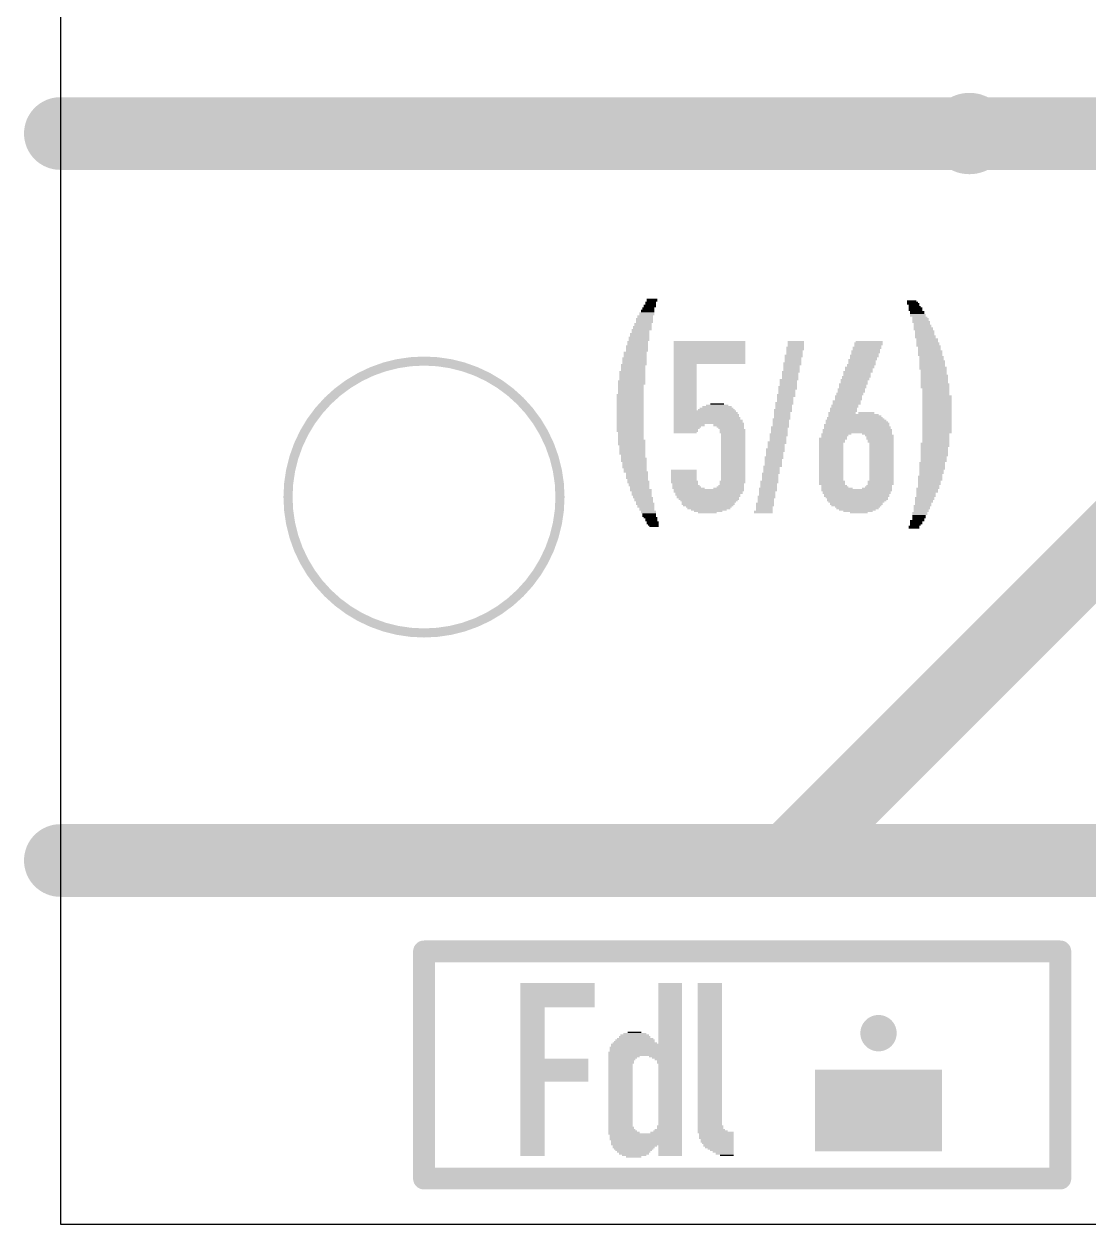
# Model space of a CAD drawing. Extents: x -1 to 100, y 0 to 61.
# Drawn here: x -0.51 to 14.37, y 0 to 16.77 of the extents above; entities that cross this region are included whole.
import ezdxf

# ---------------------------------------------------------------- set-up
doc = ezdxf.new("R2010")
doc.units = 0
for name, color, linetype in [('115', 151, 'CONTINUOUS'), ('117', 190, 'CONTINUOUS'), ('170', 151, 'CONTINUOUS'), ('20', 31, 'CONTINUOUS')]:
    doc.layers.add(name, color=color, linetype=linetype)

# ---------------------------------------------------------------- blocks, each defined once
blk = doc.blocks.new('RECT')
blk.add_solid([(-0.5, -0.5), (0.5, -0.5), (-0.5, 0.5), (0.5, 0.5)])

msp = doc.modelspace()

# ---------------------------------------------------------------- linework, layer by layer
at = {"layer": '115'}
for points, const_width in [([(20.32, 15.24), (0, 15.24)], 1.016), ([(20.32, 15.24), (10.16, 5.08)], 1.016), ([(0, 5.08), (10.16, 5.08)], 1.016), ([(10.16, 5.08), (21.59, 5.08)], 1.016), ([(5.08, 3.81), (5.08, 0.635)], 0.305), ([(13.97, 3.81), (5.08, 3.81)], 0.305), ([(13.97, 0.635), (13.97, 3.81)], 0.305), ([(5.08, 0.635), (13.97, 0.635)], 0.305)]:
    msp.add_lwpolyline(points, dxfattribs=dict(at, const_width=const_width))
for points, const_width in [([(0, 15.494, 1), (0, 14.986)], 0.508), ([(0, 5.334, 1), (0, 4.826)], 0.508), ([(10.16, 5.334, 1), (10.16, 4.826)], 0.508), ([(10.16, 4.826, 1), (10.16, 5.334)], 0.508), ([(9.98, 5.26, 1), (10.34, 4.9)], 0.508), ([(5.156, 3.81, 1), (5.004, 3.81)], 0.152), ([(5.08, 3.886, 1), (5.08, 3.734)], 0.152), ([(14.046, 3.81, 1), (13.894, 3.81)], 0.152), ([(13.97, 3.734, 1), (13.97, 3.886)], 0.152), ([(11.43, 2.54, 1), (11.43, 2.794, 1), (11.43, 2.54)], 0.254), ([(5.08, 0.711, 1), (5.08, 0.559)], 0.152), ([(5.004, 0.635, 1), (5.156, 0.635)], 0.152), ([(13.894, 0.635, 1), (14.046, 0.635)], 0.152), ([(13.97, 0.559, 1), (13.97, 0.711)], 0.152)]:
    msp.add_lwpolyline(points, format="xyb", dxfattribs=dict(at, const_width=const_width))
at = {"layer": '117', "const_width": 0.127}
for points in [[(12.7, 14.735, 1), (12.7, 15.745, 1), (12.7, 14.735)], [(5.08, 8.26, 1), (5.08, 12.06, 1), (5.08, 8.26)]]:
    msp.add_lwpolyline(points, format="xyb", dxfattribs=at)
at = {"layer": '20'}
for p, q in [((0, 60.96), (0, 0)), ((0, 0), (99.06, 0))]:
    msp.add_line(p, q, dxfattribs=at)

# ---------------------------------------------------------------- block references
at = {"layer": '115', "xscale": 1.778, "yscale": 1.143}
msp.add_blockref('RECT', (11.43, 1.587), dxfattribs=at)
at = {"layer": '170'}
for p, xscale, yscale in [((8.265, 12.92), 0.15, 0.02), ((8.205, 12.77), 0.19, 0.02), ((8.205, 12.75), 0.19, 0.02), ((8.215, 12.795), 0.17, 0.03), ((8.235, 12.84), 0.17, 0.02), ((8.235, 12.82), 0.17, 0.02), ((8.245, 12.88), 0.15, 0.02), ((8.245, 12.86), 0.15, 0.02), ((8.265, 12.9), 0.15, 0.02), ((11.895, 12.9), 0.13, 0.02), ((11.905, 12.88), 0.15, 0.02), ((11.915, 12.86), 0.17, 0.02), ((11.925, 12.84), 0.15, 0.02), ((11.935, 12.82), 0.17, 0.02), ((11.945, 12.795), 0.19, 0.03), ((11.945, 12.77), 0.19, 0.02), ((11.97, 12.75), 0.2, 0.02), ((8.14, 12.58), 0.24, 0.02), ((8.16, 12.65), 0.24, 0.02), ((8.16, 12.63), 0.24, 0.02), ((8.16, 12.605), 0.24, 0.03), ((8.17, 12.69), 0.22, 0.02), ((8.17, 12.67), 0.22, 0.02), ((8.195, 12.73), 0.21, 0.02), ((8.195, 12.71), 0.21, 0.02), ((11.97, 12.73), 0.2, 0.02), ((11.98, 12.71), 0.22, 0.02), ((11.98, 12.69), 0.22, 0.02), ((12.005, 12.67), 0.21, 0.02), ((12.015, 12.65), 0.23, 0.02), ((12.015, 12.63), 0.23, 0.02), ((12.025, 12.605), 0.25, 0.03), ((12.035, 12.58), 0.23, 0.02), ((8.095, 12.435), 0.27, 0.03), ((8.095, 12.41), 0.27, 0.02), ((8.12, 12.5), 0.28, 0.02), ((8.105, 12.48), 0.25, 0.02), ((8.105, 12.46), 0.25, 0.02), ((8.13, 12.54), 0.26, 0.02), ((8.13, 12.52), 0.26, 0.02), ((8.14, 12.56), 0.24, 0.02), ((12.045, 12.56), 0.25, 0.02), ((12.045, 12.54), 0.25, 0.02), ((12.055, 12.52), 0.27, 0.02), ((12.055, 12.5), 0.27, 0.02), ((12.075, 12.48), 0.27, 0.02), ((12.075, 12.46), 0.27, 0.02), ((12.075, 12.435), 0.27, 0.03), ((12.085, 12.41), 0.29, 0.02), ((8.055, 12.27), 0.31, 0.02), ((8.055, 12.245), 0.31, 0.03), ((8.065, 12.33), 0.29, 0.02), ((8.065, 12.31), 0.29, 0.02), ((8.065, 12.29), 0.29, 0.02), ((8.085, 12.39), 0.29, 0.02), ((8.085, 12.37), 0.29, 0.02), ((8.085, 12.35), 0.29, 0.02), ((10.265, 12.245), 0.25, 0.03), ((10.275, 12.33), 0.23, 0.02), ((10.275, 12.31), 0.23, 0.02), ((10.275, 12.29), 0.23, 0.02), ((10.275, 12.27), 0.23, 0.02), ((11.27, 12.245), 0.4, 0.03), ((11.29, 12.31), 0.4, 0.02), ((11.29, 12.29), 0.4, 0.02), ((11.28, 12.27), 0.38, 0.02), ((11.3, 12.33), 0.38, 0.02), ((12.085, 12.39), 0.29, 0.02), ((12.11, 12.37), 0.3, 0.02), ((12.11, 12.35), 0.3, 0.02), ((12.11, 12.33), 0.3, 0.02), ((12.12, 12.31), 0.32, 0.02), ((12.12, 12.29), 0.32, 0.02), ((12.13, 12.27), 0.34, 0.02), ((12.14, 12.245), 0.32, 0.03), ((8.02, 12.1), 0.34, 0.02), ((8.02, 12.08), 0.34, 0.02), ((8.03, 12.18), 0.32, 0.02), ((8.03, 12.16), 0.32, 0.02), ((8.03, 12.14), 0.32, 0.02), ((8.03, 12.12), 0.32, 0.02), ((8.055, 12.22), 0.31, 0.02), ((8.055, 12.2), 0.31, 0.02), ((10.245, 12.14), 0.25, 0.02), ((10.245, 12.12), 0.25, 0.02), ((10.235, 12.1), 0.23, 0.02), ((10.235, 12.08), 0.23, 0.02), ((10.265, 12.22), 0.25, 0.02), ((10.255, 12.2), 0.23, 0.02), ((10.255, 12.18), 0.23, 0.02), ((10.255, 12.16), 0.23, 0.02), ((11.21, 12.08), 0.4, 0.02), ((11.23, 12.14), 0.4, 0.02), ((11.23, 12.12), 0.4, 0.02), ((11.22, 12.1), 0.38, 0.02), ((11.25, 12.2), 0.4, 0.02), ((11.25, 12.18), 0.4, 0.02), ((11.24, 12.16), 0.38, 0.02), ((11.26, 12.22), 0.38, 0.02), ((12.14, 12.22), 0.32, 0.02), ((12.15, 12.2), 0.34, 0.02), ((12.15, 12.18), 0.34, 0.02), ((12.15, 12.16), 0.34, 0.02), ((12.15, 12.14), 0.34, 0.02), ((12.17, 12.12), 0.34, 0.02), ((12.17, 12.1), 0.34, 0.02), ((12.17, 12.08), 0.34, 0.02), ((7.99, 11.91), 0.36, 0.02), ((8.01, 12.01), 0.36, 0.02), ((8, 11.99), 0.34, 0.02), ((8, 11.97), 0.34, 0.02), ((8, 11.95), 0.34, 0.02), ((8, 11.93), 0.34, 0.02), ((8.02, 12.055), 0.34, 0.03), ((8.02, 12.03), 0.34, 0.02), ((8.73, 12.01), 0.32, 0.02), ((8.73, 11.99), 0.32, 0.02), ((8.73, 11.97), 0.32, 0.02), ((8.73, 11.95), 0.32, 0.02), ((8.73, 11.93), 0.32, 0.02), ((8.73, 11.91), 0.32, 0.02), ((10.205, 11.91), 0.25, 0.02), ((10.225, 12.03), 0.25, 0.02), ((10.225, 12.01), 0.25, 0.02), ((10.215, 11.99), 0.23, 0.02), ((10.215, 11.97), 0.23, 0.02), ((10.215, 11.95), 0.23, 0.02), ((10.215, 11.93), 0.23, 0.02), ((10.235, 12.055), 0.23, 0.03), ((11.145, 11.91), 0.41, 0.02), ((11.165, 11.97), 0.41, 0.02), ((11.155, 11.95), 0.39, 0.02), ((11.155, 11.93), 0.39, 0.02), ((11.19, 12.01), 0.4, 0.02), ((11.18, 11.99), 0.38, 0.02), ((11.2, 12.055), 0.38, 0.03), ((11.2, 12.03), 0.38, 0.02), ((12.18, 12.055), 0.36, 0.03), ((12.18, 12.03), 0.36, 0.02), ((12.18, 12.01), 0.36, 0.02), ((12.18, 11.99), 0.36, 0.02), ((12.19, 11.97), 0.38, 0.02), ((12.19, 11.95), 0.38, 0.02), ((12.2, 11.93), 0.36, 0.02), ((12.2, 11.91), 0.36, 0.02), ((7.98, 11.78), 0.38, 0.02), ((7.98, 11.76), 0.38, 0.02), ((7.98, 11.74), 0.38, 0.02), ((7.99, 11.885), 0.36, 0.03), ((7.99, 11.86), 0.36, 0.02), ((7.99, 11.84), 0.36, 0.02), ((7.99, 11.82), 0.36, 0.02), ((7.99, 11.8), 0.36, 0.02), ((8.73, 11.885), 0.32, 0.03), ((8.73, 11.86), 0.32, 0.02), ((8.73, 11.84), 0.32, 0.02), ((8.73, 11.82), 0.32, 0.02), ((8.73, 11.8), 0.32, 0.02), ((8.73, 11.78), 0.32, 0.02), ((8.73, 11.76), 0.32, 0.02), ((8.73, 11.74), 0.32, 0.02), ((10.18, 11.8), 0.26, 0.02), ((10.17, 11.78), 0.24, 0.02), ((10.17, 11.76), 0.24, 0.02), ((10.17, 11.74), 0.24, 0.02), ((10.195, 11.885), 0.23, 0.03), ((10.195, 11.86), 0.23, 0.02), ((10.195, 11.84), 0.23, 0.02), ((10.195, 11.82), 0.23, 0.02), ((11.08, 11.74), 0.4, 0.02), ((11.1, 11.8), 0.4, 0.02), ((11.09, 11.78), 0.38, 0.02), ((11.09, 11.76), 0.38, 0.02), ((11.12, 11.84), 0.4, 0.02), ((11.11, 11.82), 0.38, 0.02), ((11.13, 11.885), 0.38, 0.03), ((11.13, 11.86), 0.38, 0.02), ((12.2, 11.885), 0.36, 0.03), ((12.21, 11.86), 0.38, 0.02), ((12.21, 11.84), 0.38, 0.02), ((12.21, 11.82), 0.38, 0.02), ((12.21, 11.8), 0.38, 0.02), ((12.21, 11.78), 0.38, 0.02), ((12.21, 11.76), 0.38, 0.02), ((12.22, 11.74), 0.4, 0.02), ((7.96, 11.59), 0.38, 0.02), ((7.96, 11.57), 0.38, 0.02), ((7.97, 11.72), 0.36, 0.02), ((7.97, 11.695), 0.36, 0.03), ((7.97, 11.67), 0.36, 0.02), ((7.97, 11.65), 0.36, 0.02), ((7.97, 11.63), 0.36, 0.02), ((7.97, 11.61), 0.36, 0.02), ((8.73, 11.72), 0.32, 0.02), ((8.73, 11.695), 0.32, 0.03), ((8.73, 11.67), 0.32, 0.02), ((8.73, 11.65), 0.32, 0.02), ((8.73, 11.63), 0.32, 0.02), ((8.73, 11.61), 0.32, 0.02), ((8.73, 11.59), 0.32, 0.02), ((8.73, 11.57), 0.32, 0.02), ((10.14, 11.59), 0.26, 0.02), ((10.14, 11.57), 0.26, 0.02), ((10.16, 11.695), 0.26, 0.03), ((10.16, 11.67), 0.26, 0.02), ((10.15, 11.65), 0.24, 0.02), ((10.15, 11.63), 0.24, 0.02), ((10.15, 11.61), 0.24, 0.02), ((10.17, 11.72), 0.24, 0.02), ((11.01, 11.57), 0.38, 0.02), ((11.03, 11.61), 0.38, 0.02), ((11.03, 11.59), 0.38, 0.02), ((11.05, 11.67), 0.38, 0.02), ((11.05, 11.65), 0.38, 0.02), ((11.05, 11.63), 0.38, 0.02), ((11.07, 11.72), 0.38, 0.02), ((11.07, 11.695), 0.38, 0.03), ((12.22, 11.72), 0.4, 0.02), ((12.22, 11.695), 0.4, 0.03), ((12.23, 11.67), 0.38, 0.02), ((12.23, 11.65), 0.38, 0.02), ((12.23, 11.63), 0.38, 0.02), ((12.23, 11.61), 0.38, 0.02), ((12.23, 11.59), 0.38, 0.02), ((12.245, 11.57), 0.41, 0.02), ((7.96, 11.55), 0.38, 0.02), ((7.96, 11.525), 0.38, 0.03), ((7.96, 11.5), 0.38, 0.02), ((7.96, 11.48), 0.38, 0.02), ((7.96, 11.46), 0.38, 0.02), ((7.96, 11.44), 0.38, 0.02), ((7.96, 11.42), 0.38, 0.02), ((7.96, 11.4), 0.38, 0.02), ((8.73, 11.55), 0.32, 0.02), ((8.73, 11.525), 0.32, 0.03), ((8.73, 11.5), 0.32, 0.02), ((8.73, 11.48), 0.32, 0.02), ((8.73, 11.46), 0.32, 0.02), ((8.73, 11.44), 0.32, 0.02), ((8.73, 11.42), 0.32, 0.02), ((8.73, 11.4), 0.32, 0.02), ((9.165, 11.4), 0.47, 0.02), ((9.175, 11.42), 0.41, 0.02), ((9.175, 11.44), 0.31, 0.02), ((9.175, 11.46), 0.19, 0.02), ((10.115, 11.48), 0.25, 0.02), ((10.115, 11.46), 0.25, 0.02), ((10.105, 11.44), 0.23, 0.02), ((10.105, 11.42), 0.23, 0.02), ((10.105, 11.4), 0.23, 0.02), ((10.125, 11.55), 0.23, 0.02), ((10.125, 11.525), 0.23, 0.03), ((10.125, 11.5), 0.23, 0.02), ((10.94, 11.4), 0.38, 0.02), ((10.96, 11.44), 0.38, 0.02), ((10.96, 11.42), 0.38, 0.02), ((10.985, 11.5), 0.39, 0.02), ((10.985, 11.48), 0.39, 0.02), ((10.985, 11.46), 0.39, 0.02), ((11.01, 11.55), 0.38, 0.02), ((11.01, 11.525), 0.38, 0.03), ((12.245, 11.55), 0.41, 0.02), ((12.245, 11.525), 0.41, 0.03), ((12.245, 11.5), 0.41, 0.02), ((12.245, 11.48), 0.41, 0.02), ((12.245, 11.46), 0.41, 0.02), ((12.245, 11.44), 0.41, 0.02), ((12.245, 11.42), 0.41, 0.02), ((12.245, 11.4), 0.41, 0.02), ((7.96, 11.38), 0.38, 0.02), ((7.96, 11.36), 0.38, 0.02), ((7.96, 11.335), 0.38, 0.03), ((7.96, 11.31), 0.38, 0.02), ((7.96, 11.29), 0.38, 0.02), ((7.96, 11.27), 0.38, 0.02), ((7.96, 11.25), 0.38, 0.02), ((7.96, 11.23), 0.38, 0.02), ((8.73, 11.38), 0.32, 0.02), ((9.005, 11.36), 0.87, 0.02), ((9.015, 11.335), 0.89, 0.03), ((9.025, 11.31), 0.91, 0.02), ((9.025, 11.29), 0.91, 0.02), ((9.035, 11.27), 0.93, 0.02), ((9.035, 11.25), 0.93, 0.02), ((9.05, 11.23), 0.96, 0.02), ((9.165, 11.38), 0.51, 0.02), ((10.075, 11.25), 0.25, 0.02), ((10.065, 11.23), 0.23, 0.02), ((10.095, 11.38), 0.25, 0.02), ((10.095, 11.36), 0.25, 0.02), ((10.085, 11.335), 0.23, 0.03), ((10.085, 11.31), 0.23, 0.02), ((10.085, 11.29), 0.23, 0.02), ((10.085, 11.27), 0.23, 0.02), ((11.115, 11.23), 0.85, 0.02), ((11.1, 11.27), 0.78, 0.02), ((11.11, 11.25), 0.8, 0.02), ((10.92, 11.335), 0.38, 0.03), ((11.08, 11.31), 0.7, 0.02), ((11.1, 11.29), 0.74, 0.02), ((10.94, 11.38), 0.38, 0.02), ((10.94, 11.36), 0.38, 0.02), ((11.26, 11.335), 0.22, 0.03), ((12.245, 11.38), 0.41, 0.02), ((12.245, 11.36), 0.41, 0.02), ((12.245, 11.335), 0.41, 0.03), ((12.245, 11.31), 0.41, 0.02), ((12.245, 11.29), 0.41, 0.02), ((12.245, 11.27), 0.41, 0.02), ((12.245, 11.25), 0.41, 0.02), ((12.245, 11.23), 0.41, 0.02), ((7.96, 11.21), 0.38, 0.02), ((7.96, 11.19), 0.38, 0.02), ((7.96, 11.165), 0.38, 0.03), ((7.96, 11.14), 0.38, 0.02), ((7.96, 11.12), 0.38, 0.02), ((7.96, 11.1), 0.38, 0.02), ((7.96, 11.08), 0.38, 0.02), ((7.97, 11.06), 0.36, 0.02), ((9.05, 11.21), 0.96, 0.02), ((9.06, 11.19), 0.98, 0.02), ((8.785, 11.165), 0.43, 0.03), ((8.76, 11.14), 0.38, 0.02), ((8.75, 11.12), 0.36, 0.02), ((8.74, 11.1), 0.34, 0.02), ((8.74, 11.08), 0.34, 0.02), ((8.73, 11.06), 0.32, 0.02), ((9.335, 11.165), 0.43, 0.03), ((9.36, 11.14), 0.38, 0.02), ((9.37, 11.12), 0.36, 0.02), ((9.39, 11.1), 0.36, 0.02), ((9.39, 11.08), 0.36, 0.02), ((9.39, 11.06), 0.36, 0.02), ((10.055, 11.14), 0.25, 0.02), ((10.045, 11.12), 0.23, 0.02), ((10.045, 11.1), 0.23, 0.02), ((10.045, 11.08), 0.23, 0.02), ((10.045, 11.06), 0.23, 0.02), ((10.065, 11.21), 0.23, 0.02), ((10.065, 11.19), 0.23, 0.02), ((10.065, 11.165), 0.23, 0.03), ((11.135, 11.1), 0.97, 0.02), ((11.135, 11.08), 0.97, 0.02), ((11.135, 11.06), 0.97, 0.02), ((11.125, 11.165), 0.91, 0.03), ((11.135, 11.14), 0.93, 0.02), ((11.135, 11.12), 0.93, 0.02), ((11.125, 11.21), 0.87, 0.02), ((11.135, 11.19), 0.89, 0.02), ((12.245, 11.21), 0.41, 0.02), ((12.245, 11.19), 0.41, 0.02), ((12.245, 11.165), 0.41, 0.03), ((12.245, 11.14), 0.41, 0.02), ((12.245, 11.12), 0.41, 0.02), ((12.245, 11.1), 0.41, 0.02), ((12.245, 11.08), 0.41, 0.02), ((12.245, 11.06), 0.41, 0.02), ((7.97, 11.04), 0.36, 0.02), ((7.97, 11.02), 0.36, 0.02), ((7.97, 11), 0.36, 0.02), ((7.97, 10.975), 0.36, 0.03), ((7.98, 10.95), 0.38, 0.02), ((7.98, 10.93), 0.38, 0.02), ((7.98, 10.91), 0.38, 0.02), ((9.4, 11.04), 0.34, 0.02), ((9.4, 11.02), 0.34, 0.02), ((9.4, 11), 0.34, 0.02), ((9.4, 10.975), 0.34, 0.03), ((9.4, 10.95), 0.34, 0.02), ((9.4, 10.93), 0.34, 0.02), ((9.4, 10.91), 0.34, 0.02), ((10.01, 10.93), 0.26, 0.02), ((10.01, 10.91), 0.26, 0.02), ((10.035, 11.04), 0.25, 0.02), ((10.035, 11.02), 0.25, 0.02), ((10.025, 11), 0.23, 0.02), ((10.025, 10.975), 0.23, 0.03), ((10.025, 10.95), 0.23, 0.02), ((10.795, 10.975), 0.39, 0.03), ((10.78, 10.95), 0.36, 0.02), ((10.78, 10.93), 0.36, 0.02), ((10.77, 10.91), 0.34, 0.02), ((10.84, 11.04), 0.42, 0.02), ((10.82, 11.02), 0.38, 0.02), ((10.81, 11), 0.36, 0.02), ((11.41, 11.04), 0.42, 0.02), ((11.44, 11.02), 0.4, 0.02), ((11.45, 11), 0.38, 0.02), ((11.45, 10.975), 0.38, 0.03), ((11.46, 10.95), 0.36, 0.02), ((11.46, 10.93), 0.36, 0.02), ((11.47, 10.91), 0.34, 0.02), ((12.22, 10.91), 0.4, 0.02), ((12.23, 11.04), 0.38, 0.02), ((12.23, 11.02), 0.38, 0.02), ((12.23, 11), 0.38, 0.02), ((12.23, 10.975), 0.38, 0.03), ((12.23, 10.95), 0.38, 0.02), ((12.23, 10.93), 0.38, 0.02), ((7.98, 10.89), 0.38, 0.02), ((7.99, 10.87), 0.36, 0.02), ((7.99, 10.85), 0.36, 0.02), ((7.99, 10.83), 0.36, 0.02), ((7.99, 10.805), 0.36, 0.03), ((7.99, 10.78), 0.36, 0.02), ((7.99, 10.76), 0.36, 0.02), ((8, 10.74), 0.34, 0.02), ((9.4, 10.89), 0.34, 0.02), ((9.4, 10.87), 0.34, 0.02), ((9.4, 10.85), 0.34, 0.02), ((9.4, 10.83), 0.34, 0.02), ((9.4, 10.805), 0.34, 0.03), ((9.4, 10.78), 0.34, 0.02), ((9.4, 10.76), 0.34, 0.02), ((9.4, 10.74), 0.34, 0.02), ((9.99, 10.83), 0.26, 0.02), ((9.99, 10.805), 0.26, 0.03), ((9.98, 10.78), 0.24, 0.02), ((9.98, 10.76), 0.24, 0.02), ((9.98, 10.74), 0.24, 0.02), ((10, 10.89), 0.24, 0.02), ((10, 10.87), 0.24, 0.02), ((10, 10.85), 0.24, 0.02), ((10.77, 10.89), 0.34, 0.02), ((10.77, 10.87), 0.34, 0.02), ((10.77, 10.85), 0.34, 0.02), ((10.77, 10.83), 0.34, 0.02), ((10.77, 10.805), 0.34, 0.03), ((10.77, 10.78), 0.34, 0.02), ((10.77, 10.76), 0.34, 0.02), ((10.77, 10.74), 0.34, 0.02), ((11.47, 10.89), 0.34, 0.02), ((11.47, 10.87), 0.34, 0.02), ((11.47, 10.85), 0.34, 0.02), ((11.47, 10.83), 0.34, 0.02), ((11.47, 10.805), 0.34, 0.03), ((11.47, 10.78), 0.34, 0.02), ((11.47, 10.76), 0.34, 0.02), ((11.47, 10.74), 0.34, 0.02), ((12.22, 10.89), 0.4, 0.02), ((12.22, 10.87), 0.4, 0.02), ((12.21, 10.85), 0.38, 0.02), ((12.21, 10.83), 0.38, 0.02), ((12.21, 10.805), 0.38, 0.03), ((12.21, 10.78), 0.38, 0.02), ((12.21, 10.76), 0.38, 0.02), ((12.21, 10.74), 0.38, 0.02), ((8, 10.72), 0.34, 0.02), ((8.01, 10.7), 0.36, 0.02), ((8.01, 10.68), 0.36, 0.02), ((8.01, 10.66), 0.36, 0.02), ((8.02, 10.64), 0.34, 0.02), ((8.02, 10.615), 0.34, 0.03), ((8.02, 10.59), 0.34, 0.02), ((8.02, 10.57), 0.34, 0.02), ((9.4, 10.72), 0.34, 0.02), ((9.4, 10.7), 0.34, 0.02), ((9.4, 10.68), 0.34, 0.02), ((9.4, 10.66), 0.34, 0.02), ((9.4, 10.64), 0.34, 0.02), ((9.4, 10.615), 0.34, 0.03), ((9.4, 10.59), 0.34, 0.02), ((9.4, 10.57), 0.34, 0.02), ((9.95, 10.59), 0.26, 0.02), ((9.935, 10.57), 0.23, 0.02), ((9.97, 10.72), 0.26, 0.02), ((9.97, 10.7), 0.26, 0.02), ((9.96, 10.68), 0.24, 0.02), ((9.96, 10.66), 0.24, 0.02), ((9.96, 10.64), 0.24, 0.02), ((9.96, 10.615), 0.24, 0.03), ((10.77, 10.72), 0.34, 0.02), ((10.77, 10.7), 0.34, 0.02), ((10.77, 10.68), 0.34, 0.02), ((10.77, 10.66), 0.34, 0.02), ((10.77, 10.64), 0.34, 0.02), ((10.77, 10.615), 0.34, 0.03), ((10.77, 10.59), 0.34, 0.02), ((10.77, 10.57), 0.34, 0.02), ((11.47, 10.72), 0.34, 0.02), ((11.47, 10.7), 0.34, 0.02), ((11.47, 10.68), 0.34, 0.02), ((11.47, 10.66), 0.34, 0.02), ((11.47, 10.64), 0.34, 0.02), ((11.47, 10.615), 0.34, 0.03), ((11.47, 10.59), 0.34, 0.02), ((11.47, 10.57), 0.34, 0.02), ((12.18, 10.64), 0.36, 0.02), ((12.18, 10.615), 0.36, 0.03), ((12.18, 10.59), 0.36, 0.02), ((12.18, 10.57), 0.36, 0.02), ((12.2, 10.72), 0.36, 0.02), ((12.2, 10.7), 0.36, 0.02), ((12.2, 10.68), 0.36, 0.02), ((12.2, 10.66), 0.36, 0.02), ((8.03, 10.55), 0.32, 0.02), ((8.03, 10.53), 0.32, 0.02), ((8.04, 10.51), 0.34, 0.02), ((8.055, 10.49), 0.31, 0.02), ((8.055, 10.47), 0.31, 0.02), ((8.055, 10.45), 0.31, 0.02), ((8.055, 10.425), 0.31, 0.03), ((8.065, 10.4), 0.29, 0.02), ((8.71, 10.53), 0.36, 0.02), ((8.71, 10.51), 0.36, 0.02), ((8.71, 10.49), 0.36, 0.02), ((8.71, 10.47), 0.36, 0.02), ((8.71, 10.45), 0.36, 0.02), ((8.71, 10.425), 0.36, 0.03), ((8.71, 10.4), 0.36, 0.02), ((9.4, 10.55), 0.34, 0.02), ((9.4, 10.53), 0.34, 0.02), ((9.4, 10.51), 0.34, 0.02), ((9.4, 10.49), 0.34, 0.02), ((9.4, 10.47), 0.34, 0.02), ((9.4, 10.45), 0.34, 0.02), ((9.4, 10.425), 0.34, 0.03), ((9.4, 10.4), 0.34, 0.02), ((9.925, 10.49), 0.25, 0.02), ((9.915, 10.47), 0.23, 0.02), ((9.915, 10.45), 0.23, 0.02), ((9.915, 10.425), 0.23, 0.03), ((9.915, 10.4), 0.23, 0.02), ((9.935, 10.55), 0.23, 0.02), ((9.935, 10.53), 0.23, 0.02), ((9.935, 10.51), 0.23, 0.02), ((10.77, 10.55), 0.34, 0.02), ((10.77, 10.53), 0.34, 0.02), ((10.77, 10.51), 0.34, 0.02), ((10.77, 10.49), 0.34, 0.02), ((10.77, 10.47), 0.34, 0.02), ((10.77, 10.45), 0.34, 0.02), ((10.77, 10.425), 0.34, 0.03), ((10.77, 10.4), 0.34, 0.02), ((11.47, 10.55), 0.34, 0.02), ((11.47, 10.53), 0.34, 0.02), ((11.47, 10.51), 0.34, 0.02), ((11.47, 10.49), 0.34, 0.02), ((11.47, 10.47), 0.34, 0.02), ((11.47, 10.45), 0.34, 0.02), ((11.47, 10.425), 0.34, 0.03), ((11.47, 10.4), 0.34, 0.02), ((12.15, 10.45), 0.34, 0.02), ((12.15, 10.425), 0.34, 0.03), ((12.15, 10.4), 0.34, 0.02), ((12.18, 10.55), 0.36, 0.02), ((12.17, 10.53), 0.34, 0.02), ((12.17, 10.51), 0.34, 0.02), ((12.17, 10.49), 0.34, 0.02), ((12.16, 10.47), 0.32, 0.02), ((8.075, 10.38), 0.31, 0.02), ((8.075, 10.36), 0.31, 0.02), ((8.085, 10.34), 0.29, 0.02), ((8.085, 10.32), 0.29, 0.02), ((8.095, 10.3), 0.27, 0.02), ((8.095, 10.28), 0.27, 0.02), ((8.11, 10.255), 0.3, 0.03), ((8.12, 10.23), 0.28, 0.02), ((8.72, 10.38), 0.38, 0.02), ((8.72, 10.36), 0.38, 0.02), ((8.73, 10.34), 0.36, 0.02), ((8.74, 10.32), 0.38, 0.02), ((8.75, 10.3), 0.4, 0.02), ((8.775, 10.28), 0.45, 0.02), ((9.06, 10.255), 0.98, 0.03), ((9.05, 10.23), 0.96, 0.02), ((9.335, 10.28), 0.43, 0.02), ((9.36, 10.3), 0.38, 0.02), ((9.37, 10.32), 0.36, 0.02), ((9.39, 10.38), 0.36, 0.02), ((9.39, 10.36), 0.36, 0.02), ((9.38, 10.34), 0.34, 0.02), ((9.885, 10.28), 0.25, 0.02), ((9.885, 10.255), 0.25, 0.03), ((9.875, 10.23), 0.23, 0.02), ((9.905, 10.38), 0.25, 0.02), ((9.905, 10.36), 0.25, 0.02), ((9.895, 10.34), 0.23, 0.02), ((9.895, 10.32), 0.23, 0.02), ((9.895, 10.3), 0.23, 0.02), ((10.78, 10.38), 0.36, 0.02), ((10.78, 10.36), 0.36, 0.02), ((10.78, 10.34), 0.36, 0.02), ((10.81, 10.32), 0.36, 0.02), ((10.82, 10.3), 0.38, 0.02), ((10.85, 10.28), 0.44, 0.02), ((11.125, 10.255), 0.99, 0.03), ((11.125, 10.23), 0.95, 0.02), ((11.41, 10.28), 0.42, 0.02), ((11.43, 10.3), 0.38, 0.02), ((11.44, 10.32), 0.36, 0.02), ((11.46, 10.38), 0.36, 0.02), ((11.46, 10.36), 0.36, 0.02), ((11.46, 10.34), 0.36, 0.02), ((12.12, 10.28), 0.32, 0.02), ((12.11, 10.255), 0.3, 0.03), ((12.11, 10.23), 0.3, 0.02), ((12.14, 10.38), 0.32, 0.02), ((12.14, 10.36), 0.32, 0.02), ((12.14, 10.34), 0.32, 0.02), ((12.13, 10.32), 0.3, 0.02), ((12.13, 10.3), 0.3, 0.02), ((8.12, 10.21), 0.28, 0.02), ((8.12, 10.19), 0.28, 0.02), ((8.13, 10.17), 0.26, 0.02), ((8.14, 10.15), 0.28, 0.02), ((8.15, 10.13), 0.26, 0.02), ((8.15, 10.11), 0.26, 0.02), ((8.16, 10.09), 0.24, 0.02), ((8.17, 10.065), 0.26, 0.03), ((9.06, 10.21), 0.94, 0.02), ((9.045, 10.19), 0.91, 0.02), ((9.055, 10.17), 0.89, 0.02), ((9.045, 10.15), 0.87, 0.02), ((9.06, 10.13), 0.84, 0.02), ((9.06, 10.11), 0.8, 0.02), ((9.06, 10.09), 0.76, 0.02), ((9.05, 10.065), 0.74, 0.03), ((9.845, 10.065), 0.25, 0.03), ((9.865, 10.17), 0.25, 0.02), ((9.865, 10.15), 0.25, 0.02), ((9.855, 10.13), 0.23, 0.02), ((9.855, 10.11), 0.23, 0.02), ((9.855, 10.09), 0.23, 0.02), ((9.875, 10.21), 0.23, 0.02), ((9.875, 10.19), 0.23, 0.02), ((11.125, 10.21), 0.95, 0.02), ((11.125, 10.19), 0.91, 0.02), ((11.125, 10.17), 0.91, 0.02), ((11.125, 10.15), 0.87, 0.02), ((11.135, 10.13), 0.85, 0.02), ((11.125, 10.11), 0.83, 0.02), ((11.12, 10.09), 0.78, 0.02), ((11.12, 10.065), 0.74, 0.03), ((12.075, 10.15), 0.27, 0.02), ((12.075, 10.13), 0.27, 0.02), ((12.065, 10.11), 0.25, 0.02), ((12.065, 10.09), 0.25, 0.02), ((12.055, 10.065), 0.23, 0.03), ((12.095, 10.21), 0.27, 0.02), ((12.095, 10.19), 0.27, 0.02), ((12.095, 10.17), 0.27, 0.02), ((8.18, 10.04), 0.24, 0.02), ((8.18, 10.02), 0.24, 0.02), ((8.195, 10), 0.21, 0.02), ((8.195, 9.98), 0.21, 0.02), ((8.215, 9.96), 0.21, 0.02), ((8.215, 9.94), 0.21, 0.02), ((8.225, 9.92), 0.19, 0.02), ((8.225, 9.895), 0.19, 0.03), ((9.05, 10.04), 0.7, 0.02), ((9.06, 10.02), 0.64, 0.02), ((9.06, 10), 0.6, 0.02), ((9.06, 9.98), 0.5, 0.02), ((9.05, 9.96), 0.4, 0.02), ((9.04, 9.94), 0.26, 0.02), ((9.82, 9.96), 0.26, 0.02), ((9.82, 9.94), 0.26, 0.02), ((9.845, 10.04), 0.25, 0.02), ((9.835, 10.02), 0.23, 0.02), ((9.835, 10), 0.23, 0.02), ((9.835, 9.98), 0.23, 0.02), ((11.12, 10.04), 0.7, 0.02), ((11.135, 10.02), 0.63, 0.02), ((11.135, 10), 0.59, 0.02), ((11.135, 9.98), 0.51, 0.02), ((11.145, 9.96), 0.41, 0.02), ((11.155, 9.94), 0.25, 0.02), ((12.005, 9.94), 0.21, 0.02), ((12.005, 9.92), 0.21, 0.02), ((11.995, 9.895), 0.19, 0.03), ((12.045, 10.04), 0.25, 0.02), ((12.035, 10.02), 0.23, 0.02), ((12.035, 10), 0.23, 0.02), ((12.025, 9.98), 0.21, 0.02), ((12.025, 9.96), 0.21, 0.02), ((8.245, 9.87), 0.19, 0.02), ((8.255, 9.85), 0.17, 0.02), ((8.255, 9.83), 0.17, 0.02), ((8.275, 9.81), 0.17, 0.02), ((8.275, 9.79), 0.17, 0.02), ((8.285, 9.77), 0.15, 0.02), ((8.295, 9.75), 0.13, 0.02), ((11.925, 9.75), 0.15, 0.02), ((11.925, 9.73), 0.15, 0.02), ((11.97, 9.83), 0.2, 0.02), ((11.955, 9.81), 0.17, 0.02), ((11.955, 9.79), 0.17, 0.02), ((11.945, 9.77), 0.15, 0.02), ((11.995, 9.87), 0.19, 0.02), ((11.985, 9.85), 0.17, 0.02), ((6.944, 3.359), 1.04, 0.02), ((8.519, 3.359), 0.33, 0.02), ((9.074, 3.359), 0.34, 0.02), ((6.944, 3.334), 1.04, 0.03), ((6.944, 3.309), 1.04, 0.02), ((6.944, 3.289), 1.04, 0.02), ((6.944, 3.269), 1.04, 0.02), ((6.944, 3.249), 1.04, 0.02), ((6.944, 3.229), 1.04, 0.02), ((6.944, 3.209), 1.04, 0.02), ((6.944, 3.189), 1.04, 0.02), ((8.519, 3.334), 0.33, 0.03), ((8.519, 3.309), 0.33, 0.02), ((8.519, 3.289), 0.33, 0.02), ((8.519, 3.269), 0.33, 0.02), ((8.519, 3.249), 0.33, 0.02), ((8.519, 3.229), 0.33, 0.02), ((8.519, 3.209), 0.33, 0.02), ((8.519, 3.189), 0.33, 0.02), ((9.074, 3.334), 0.34, 0.03), ((9.074, 3.309), 0.34, 0.02), ((9.074, 3.289), 0.34, 0.02), ((9.074, 3.269), 0.34, 0.02), ((9.074, 3.249), 0.34, 0.02), ((9.074, 3.229), 0.34, 0.02), ((9.074, 3.209), 0.34, 0.02), ((9.074, 3.189), 0.34, 0.02), ((6.944, 3.164), 1.04, 0.03), ((6.944, 3.139), 1.04, 0.02), ((6.944, 3.119), 1.04, 0.02), ((6.944, 3.099), 1.04, 0.02), ((6.944, 3.079), 1.04, 0.02), ((6.944, 3.059), 1.04, 0.02), ((6.944, 3.039), 1.04, 0.02), ((6.594, 3.019), 0.34, 0.02), ((8.519, 3.164), 0.33, 0.03), ((8.519, 3.139), 0.33, 0.02), ((8.519, 3.119), 0.33, 0.02), ((8.519, 3.099), 0.33, 0.02), ((8.519, 3.079), 0.33, 0.02), ((8.519, 3.059), 0.33, 0.02), ((8.519, 3.039), 0.33, 0.02), ((8.519, 3.019), 0.33, 0.02), ((9.074, 3.164), 0.34, 0.03), ((9.074, 3.139), 0.34, 0.02), ((9.074, 3.119), 0.34, 0.02), ((9.074, 3.099), 0.34, 0.02), ((9.074, 3.079), 0.34, 0.02), ((9.074, 3.059), 0.34, 0.02), ((9.074, 3.039), 0.34, 0.02), ((9.074, 3.019), 0.34, 0.02), ((6.594, 2.999), 0.34, 0.02), ((6.594, 2.974), 0.34, 0.03), ((6.594, 2.949), 0.34, 0.02), ((6.594, 2.929), 0.34, 0.02), ((6.594, 2.909), 0.34, 0.02), ((6.594, 2.889), 0.34, 0.02), ((6.594, 2.869), 0.34, 0.02), ((6.594, 2.849), 0.34, 0.02), ((8.519, 2.999), 0.33, 0.02), ((8.519, 2.974), 0.33, 0.03), ((8.519, 2.949), 0.33, 0.02), ((8.519, 2.929), 0.33, 0.02), ((8.519, 2.909), 0.33, 0.02), ((8.519, 2.889), 0.33, 0.02), ((8.519, 2.869), 0.33, 0.02), ((8.519, 2.849), 0.33, 0.02), ((9.074, 2.999), 0.34, 0.02), ((9.074, 2.974), 0.34, 0.03), ((9.074, 2.949), 0.34, 0.02), ((9.074, 2.929), 0.34, 0.02), ((9.074, 2.909), 0.34, 0.02), ((9.074, 2.889), 0.34, 0.02), ((9.074, 2.869), 0.34, 0.02), ((9.074, 2.849), 0.34, 0.02), ((6.594, 2.829), 0.34, 0.02), ((6.594, 2.809), 0.34, 0.02), ((6.594, 2.784), 0.34, 0.03), ((6.594, 2.759), 0.34, 0.02), ((6.594, 2.739), 0.34, 0.02), ((6.594, 2.719), 0.34, 0.02), ((6.594, 2.699), 0.34, 0.02), ((6.594, 2.679), 0.34, 0.02), ((8.019, 2.679), 0.19, 0.02), ((8.519, 2.829), 0.33, 0.02), ((8.519, 2.809), 0.33, 0.02), ((8.519, 2.784), 0.33, 0.03), ((8.519, 2.759), 0.33, 0.02), ((8.519, 2.739), 0.33, 0.02), ((8.519, 2.719), 0.33, 0.02), ((8.519, 2.699), 0.33, 0.02), ((8.519, 2.679), 0.33, 0.02), ((9.074, 2.829), 0.34, 0.02), ((9.074, 2.809), 0.34, 0.02), ((9.074, 2.784), 0.34, 0.03), ((9.074, 2.759), 0.34, 0.02), ((9.074, 2.739), 0.34, 0.02), ((9.074, 2.719), 0.34, 0.02), ((9.074, 2.699), 0.34, 0.02), ((9.074, 2.679), 0.34, 0.02), ((6.594, 2.659), 0.34, 0.02), ((6.594, 2.639), 0.34, 0.02), ((6.594, 2.614), 0.34, 0.03), ((6.594, 2.589), 0.34, 0.02), ((6.594, 2.569), 0.34, 0.02), ((6.594, 2.549), 0.34, 0.02), ((6.594, 2.529), 0.34, 0.02), ((6.594, 2.509), 0.34, 0.02), ((8.189, 2.509), 0.99, 0.02), ((8.024, 2.529), 0.62, 0.02), ((8.019, 2.549), 0.57, 0.02), ((8.029, 2.569), 0.55, 0.02), ((8.029, 2.589), 0.51, 0.02), ((8.024, 2.614), 0.44, 0.03), ((8.024, 2.639), 0.4, 0.02), ((8.024, 2.659), 0.32, 0.02), ((8.519, 2.659), 0.33, 0.02), ((8.519, 2.639), 0.33, 0.02), ((8.519, 2.614), 0.33, 0.03), ((8.519, 2.589), 0.33, 0.02), ((8.519, 2.569), 0.33, 0.02), ((8.519, 2.549), 0.33, 0.02), ((8.519, 2.529), 0.33, 0.02), ((9.074, 2.659), 0.34, 0.02), ((9.074, 2.639), 0.34, 0.02), ((9.074, 2.614), 0.34, 0.03), ((9.074, 2.589), 0.34, 0.02), ((9.074, 2.569), 0.34, 0.02), ((9.074, 2.549), 0.34, 0.02), ((9.074, 2.529), 0.34, 0.02), ((9.074, 2.509), 0.34, 0.02), ((6.594, 2.489), 0.34, 0.02), ((6.594, 2.469), 0.34, 0.02), ((6.594, 2.449), 0.34, 0.02), ((6.594, 2.424), 0.34, 0.03), ((6.594, 2.399), 0.34, 0.02), ((6.594, 2.379), 0.34, 0.02), ((6.594, 2.359), 0.34, 0.02), ((6.594, 2.339), 0.34, 0.02), ((8.169, 2.399), 1.03, 0.02), ((8.169, 2.379), 1.03, 0.02), ((8.169, 2.359), 1.03, 0.02), ((7.874, 2.339), 0.44, 0.02), ((8.179, 2.469), 1.01, 0.02), ((8.179, 2.449), 1.01, 0.02), ((8.179, 2.424), 1.01, 0.03), ((8.189, 2.489), 0.99, 0.02), ((8.454, 2.339), 0.46, 0.02), ((9.074, 2.489), 0.34, 0.02), ((9.074, 2.469), 0.34, 0.02), ((9.074, 2.449), 0.34, 0.02), ((9.074, 2.424), 0.34, 0.03), ((9.074, 2.399), 0.34, 0.02), ((9.074, 2.379), 0.34, 0.02), ((9.074, 2.359), 0.34, 0.02), ((9.074, 2.339), 0.34, 0.02), ((6.594, 2.319), 0.34, 0.02), ((6.899, 2.299), 0.95, 0.02), ((6.899, 2.279), 0.95, 0.02), ((6.899, 2.254), 0.95, 0.03), ((6.899, 2.229), 0.95, 0.02), ((6.899, 2.209), 0.95, 0.02), ((6.899, 2.189), 0.95, 0.02), ((7.854, 2.319), 0.4, 0.02), ((7.844, 2.299), 0.38, 0.02), ((7.834, 2.279), 0.36, 0.02), ((7.834, 2.254), 0.36, 0.03), ((7.824, 2.229), 0.34, 0.02), ((7.824, 2.209), 0.34, 0.02), ((7.824, 2.189), 0.34, 0.02), ((8.474, 2.319), 0.42, 0.02), ((8.494, 2.299), 0.38, 0.02), ((8.509, 2.279), 0.35, 0.02), ((8.509, 2.254), 0.35, 0.03), ((8.519, 2.229), 0.33, 0.02), ((8.519, 2.209), 0.33, 0.02), ((8.519, 2.189), 0.33, 0.02), ((9.074, 2.319), 0.34, 0.02), ((9.074, 2.299), 0.34, 0.02), ((9.074, 2.279), 0.34, 0.02), ((9.074, 2.254), 0.34, 0.03), ((9.074, 2.229), 0.34, 0.02), ((9.074, 2.209), 0.34, 0.02), ((9.074, 2.189), 0.34, 0.02), ((6.899, 2.169), 0.95, 0.02), ((6.899, 2.149), 0.95, 0.02), ((6.899, 2.129), 0.95, 0.02), ((6.899, 2.109), 0.95, 0.02), ((6.899, 2.089), 0.95, 0.02), ((6.899, 2.064), 0.95, 0.03), ((6.899, 2.039), 0.95, 0.02), ((6.899, 2.019), 0.95, 0.02), ((7.824, 2.169), 0.34, 0.02), ((7.824, 2.149), 0.34, 0.02), ((7.824, 2.129), 0.34, 0.02), ((7.824, 2.109), 0.34, 0.02), ((7.824, 2.089), 0.34, 0.02), ((7.824, 2.064), 0.34, 0.03), ((7.824, 2.039), 0.34, 0.02), ((7.824, 2.019), 0.34, 0.02), ((8.519, 2.169), 0.33, 0.02), ((8.519, 2.149), 0.33, 0.02), ((8.519, 2.129), 0.33, 0.02), ((8.519, 2.109), 0.33, 0.02), ((8.519, 2.089), 0.33, 0.02), ((8.519, 2.064), 0.33, 0.03), ((8.519, 2.039), 0.33, 0.02), ((8.519, 2.019), 0.33, 0.02), ((9.074, 2.169), 0.34, 0.02), ((9.074, 2.149), 0.34, 0.02), ((9.074, 2.129), 0.34, 0.02), ((9.074, 2.109), 0.34, 0.02), ((9.074, 2.089), 0.34, 0.02), ((9.074, 2.064), 0.34, 0.03), ((9.074, 2.039), 0.34, 0.02), ((9.074, 2.019), 0.34, 0.02), ((6.899, 1.999), 0.95, 0.02), ((6.594, 1.979), 0.34, 0.02), ((6.594, 1.959), 0.34, 0.02), ((6.594, 1.939), 0.34, 0.02), ((6.594, 1.919), 0.34, 0.02), ((6.594, 1.894), 0.34, 0.03), ((6.594, 1.869), 0.34, 0.02), ((6.594, 1.849), 0.34, 0.02), ((7.824, 1.999), 0.34, 0.02), ((7.824, 1.979), 0.34, 0.02), ((7.824, 1.959), 0.34, 0.02), ((7.824, 1.939), 0.34, 0.02), ((7.824, 1.919), 0.34, 0.02), ((7.824, 1.894), 0.34, 0.03), ((7.824, 1.869), 0.34, 0.02), ((7.824, 1.849), 0.34, 0.02), ((8.519, 1.999), 0.33, 0.02), ((8.519, 1.979), 0.33, 0.02), ((8.519, 1.959), 0.33, 0.02), ((8.519, 1.939), 0.33, 0.02), ((8.519, 1.919), 0.33, 0.02), ((8.519, 1.894), 0.33, 0.03), ((8.519, 1.869), 0.33, 0.02), ((8.519, 1.849), 0.33, 0.02), ((9.074, 1.999), 0.34, 0.02), ((9.074, 1.979), 0.34, 0.02), ((9.074, 1.959), 0.34, 0.02), ((9.074, 1.939), 0.34, 0.02), ((9.074, 1.919), 0.34, 0.02), ((9.074, 1.894), 0.34, 0.03), ((9.074, 1.869), 0.34, 0.02), ((9.074, 1.849), 0.34, 0.02), ((6.594, 1.829), 0.34, 0.02), ((6.594, 1.809), 0.34, 0.02), ((6.594, 1.789), 0.34, 0.02), ((6.594, 1.769), 0.34, 0.02), ((6.594, 1.749), 0.34, 0.02), ((6.594, 1.729), 0.34, 0.02), ((6.594, 1.704), 0.34, 0.03), ((6.594, 1.679), 0.34, 0.02), ((7.824, 1.829), 0.34, 0.02), ((7.824, 1.809), 0.34, 0.02), ((7.824, 1.789), 0.34, 0.02), ((7.824, 1.769), 0.34, 0.02), ((7.824, 1.749), 0.34, 0.02), ((7.824, 1.729), 0.34, 0.02), ((7.824, 1.704), 0.34, 0.03), ((7.824, 1.679), 0.34, 0.02), ((8.519, 1.829), 0.33, 0.02), ((8.519, 1.809), 0.33, 0.02), ((8.519, 1.789), 0.33, 0.02), ((8.519, 1.769), 0.33, 0.02), ((8.519, 1.749), 0.33, 0.02), ((8.519, 1.729), 0.33, 0.02), ((8.519, 1.704), 0.33, 0.03), ((8.519, 1.679), 0.33, 0.02), ((9.074, 1.829), 0.34, 0.02), ((9.074, 1.809), 0.34, 0.02), ((9.074, 1.789), 0.34, 0.02), ((9.074, 1.769), 0.34, 0.02), ((9.074, 1.749), 0.34, 0.02), ((9.074, 1.729), 0.34, 0.02), ((9.074, 1.704), 0.34, 0.03), ((9.074, 1.679), 0.34, 0.02), ((6.594, 1.659), 0.34, 0.02), ((6.594, 1.639), 0.34, 0.02), ((6.594, 1.619), 0.34, 0.02), ((6.594, 1.599), 0.34, 0.02), ((6.594, 1.579), 0.34, 0.02), ((6.594, 1.559), 0.34, 0.02), ((6.594, 1.534), 0.34, 0.03), ((6.594, 1.509), 0.34, 0.02), ((7.824, 1.659), 0.34, 0.02), ((7.824, 1.639), 0.34, 0.02), ((7.824, 1.619), 0.34, 0.02), ((7.824, 1.599), 0.34, 0.02), ((7.824, 1.579), 0.34, 0.02), ((7.824, 1.559), 0.34, 0.02), ((7.824, 1.534), 0.34, 0.03), ((7.824, 1.509), 0.34, 0.02), ((8.519, 1.659), 0.33, 0.02), ((8.519, 1.639), 0.33, 0.02), ((8.519, 1.619), 0.33, 0.02), ((8.519, 1.599), 0.33, 0.02), ((8.519, 1.579), 0.33, 0.02), ((8.519, 1.559), 0.33, 0.02), ((8.519, 1.534), 0.33, 0.03), ((8.519, 1.509), 0.33, 0.02), ((9.074, 1.659), 0.34, 0.02), ((9.074, 1.639), 0.34, 0.02), ((9.074, 1.619), 0.34, 0.02), ((9.074, 1.599), 0.34, 0.02), ((9.074, 1.579), 0.34, 0.02), ((9.074, 1.559), 0.34, 0.02), ((9.074, 1.534), 0.34, 0.03), ((9.074, 1.509), 0.34, 0.02), ((6.594, 1.489), 0.34, 0.02), ((6.594, 1.469), 0.34, 0.02), ((6.594, 1.449), 0.34, 0.02), ((6.594, 1.429), 0.34, 0.02), ((6.594, 1.409), 0.34, 0.02), ((6.594, 1.389), 0.34, 0.02), ((6.594, 1.369), 0.34, 0.02), ((6.594, 1.344), 0.34, 0.03), ((7.824, 1.489), 0.34, 0.02), ((7.824, 1.469), 0.34, 0.02), ((7.824, 1.449), 0.34, 0.02), ((7.824, 1.429), 0.34, 0.02), ((7.824, 1.409), 0.34, 0.02), ((7.824, 1.389), 0.34, 0.02), ((7.824, 1.369), 0.34, 0.02), ((7.834, 1.344), 0.36, 0.03), ((8.509, 1.369), 0.35, 0.02), ((8.509, 1.344), 0.35, 0.03), ((8.519, 1.489), 0.33, 0.02), ((8.519, 1.469), 0.33, 0.02), ((8.519, 1.449), 0.33, 0.02), ((8.519, 1.429), 0.33, 0.02), ((8.519, 1.409), 0.33, 0.02), ((8.519, 1.389), 0.33, 0.02), ((9.074, 1.489), 0.34, 0.02), ((9.074, 1.469), 0.34, 0.02), ((9.074, 1.449), 0.34, 0.02), ((9.074, 1.429), 0.34, 0.02), ((9.074, 1.409), 0.34, 0.02), ((9.074, 1.389), 0.34, 0.02), ((9.084, 1.369), 0.36, 0.02), ((9.084, 1.344), 0.36, 0.03), ((6.594, 1.319), 0.34, 0.02), ((6.594, 1.299), 0.34, 0.02), ((6.594, 1.279), 0.34, 0.02), ((6.594, 1.259), 0.34, 0.02), ((6.594, 1.239), 0.34, 0.02), ((6.594, 1.219), 0.34, 0.02), ((6.594, 1.199), 0.34, 0.02), ((6.594, 1.179), 0.34, 0.02), ((7.844, 1.319), 0.38, 0.02), ((7.854, 1.299), 0.4, 0.02), ((7.874, 1.279), 0.44, 0.02), ((8.169, 1.259), 1.03, 0.02), ((8.179, 1.239), 1.01, 0.02), ((8.179, 1.219), 1.01, 0.02), ((8.179, 1.199), 1.01, 0.02), ((8.179, 1.179), 1.01, 0.02), ((8.464, 1.279), 0.44, 0.02), ((8.484, 1.299), 0.4, 0.02), ((8.494, 1.319), 0.38, 0.02), ((9.094, 1.319), 0.38, 0.02), ((9.114, 1.299), 0.42, 0.02), ((9.154, 1.279), 0.5, 0.02), ((9.164, 1.259), 0.48, 0.02), ((9.164, 1.239), 0.48, 0.02), ((9.164, 1.219), 0.48, 0.02), ((9.164, 1.199), 0.48, 0.02), ((9.174, 1.179), 0.46, 0.02), ((6.594, 1.154), 0.34, 0.03), ((6.594, 1.129), 0.34, 0.02), ((6.594, 1.109), 0.34, 0.02), ((6.594, 1.089), 0.34, 0.02), ((6.594, 1.069), 0.34, 0.02), ((6.594, 1.049), 0.34, 0.02), ((6.594, 1.029), 0.34, 0.02), ((6.594, 1.009), 0.34, 0.02), ((8.189, 1.154), 0.99, 0.03), ((8.189, 1.129), 0.99, 0.02), ((8.189, 1.109), 0.99, 0.02), ((8.024, 1.089), 0.62, 0.02), ((8.009, 1.069), 0.59, 0.02), ((8.009, 1.049), 0.55, 0.02), ((8.009, 1.029), 0.51, 0.02), ((8.009, 1.009), 0.47, 0.02), ((8.519, 1.089), 0.33, 0.02), ((8.519, 1.069), 0.33, 0.02), ((8.519, 1.049), 0.33, 0.02), ((8.519, 1.029), 0.33, 0.02), ((8.519, 1.009), 0.33, 0.02), ((9.174, 1.154), 0.46, 0.03), ((9.184, 1.129), 0.44, 0.02), ((9.194, 1.109), 0.42, 0.02), ((9.194, 1.089), 0.42, 0.02), ((9.204, 1.069), 0.4, 0.02), ((9.224, 1.049), 0.36, 0.02), ((9.239, 1.029), 0.33, 0.02), ((9.259, 1.009), 0.29, 0.02), ((6.594, 0.984), 0.34, 0.03), ((6.594, 0.959), 0.34, 0.02), ((8.014, 0.984), 0.42, 0.03), ((8.014, 0.959), 0.34, 0.02), ((8.009, 0.939), 0.21, 0.02), ((8.519, 0.984), 0.33, 0.03), ((8.519, 0.959), 0.33, 0.02), ((9.279, 0.984), 0.25, 0.03), ((9.309, 0.959), 0.19, 0.02)]:
    msp.add_blockref('RECT', p, dxfattribs=dict(at, xscale=xscale, yscale=yscale))
for p, yscale in [((9.07, 12.33), 0.02), ((9.07, 12.31), 0.02), ((9.07, 12.29), 0.02), ((9.07, 12.27), 0.02), ((9.07, 12.245), 0.03), ((9.07, 12.22), 0.02), ((9.07, 12.2), 0.02), ((9.07, 12.18), 0.02), ((9.07, 12.16), 0.02), ((9.07, 12.14), 0.02), ((9.07, 12.12), 0.02), ((9.07, 12.1), 0.02), ((9.07, 12.08), 0.02), ((9.07, 12.055), 0.03), ((9.07, 12.03), 0.02)]:
    msp.add_blockref('RECT', p, dxfattribs=dict(at, yscale=yscale))

doc.saveas('drawing.dxf')
